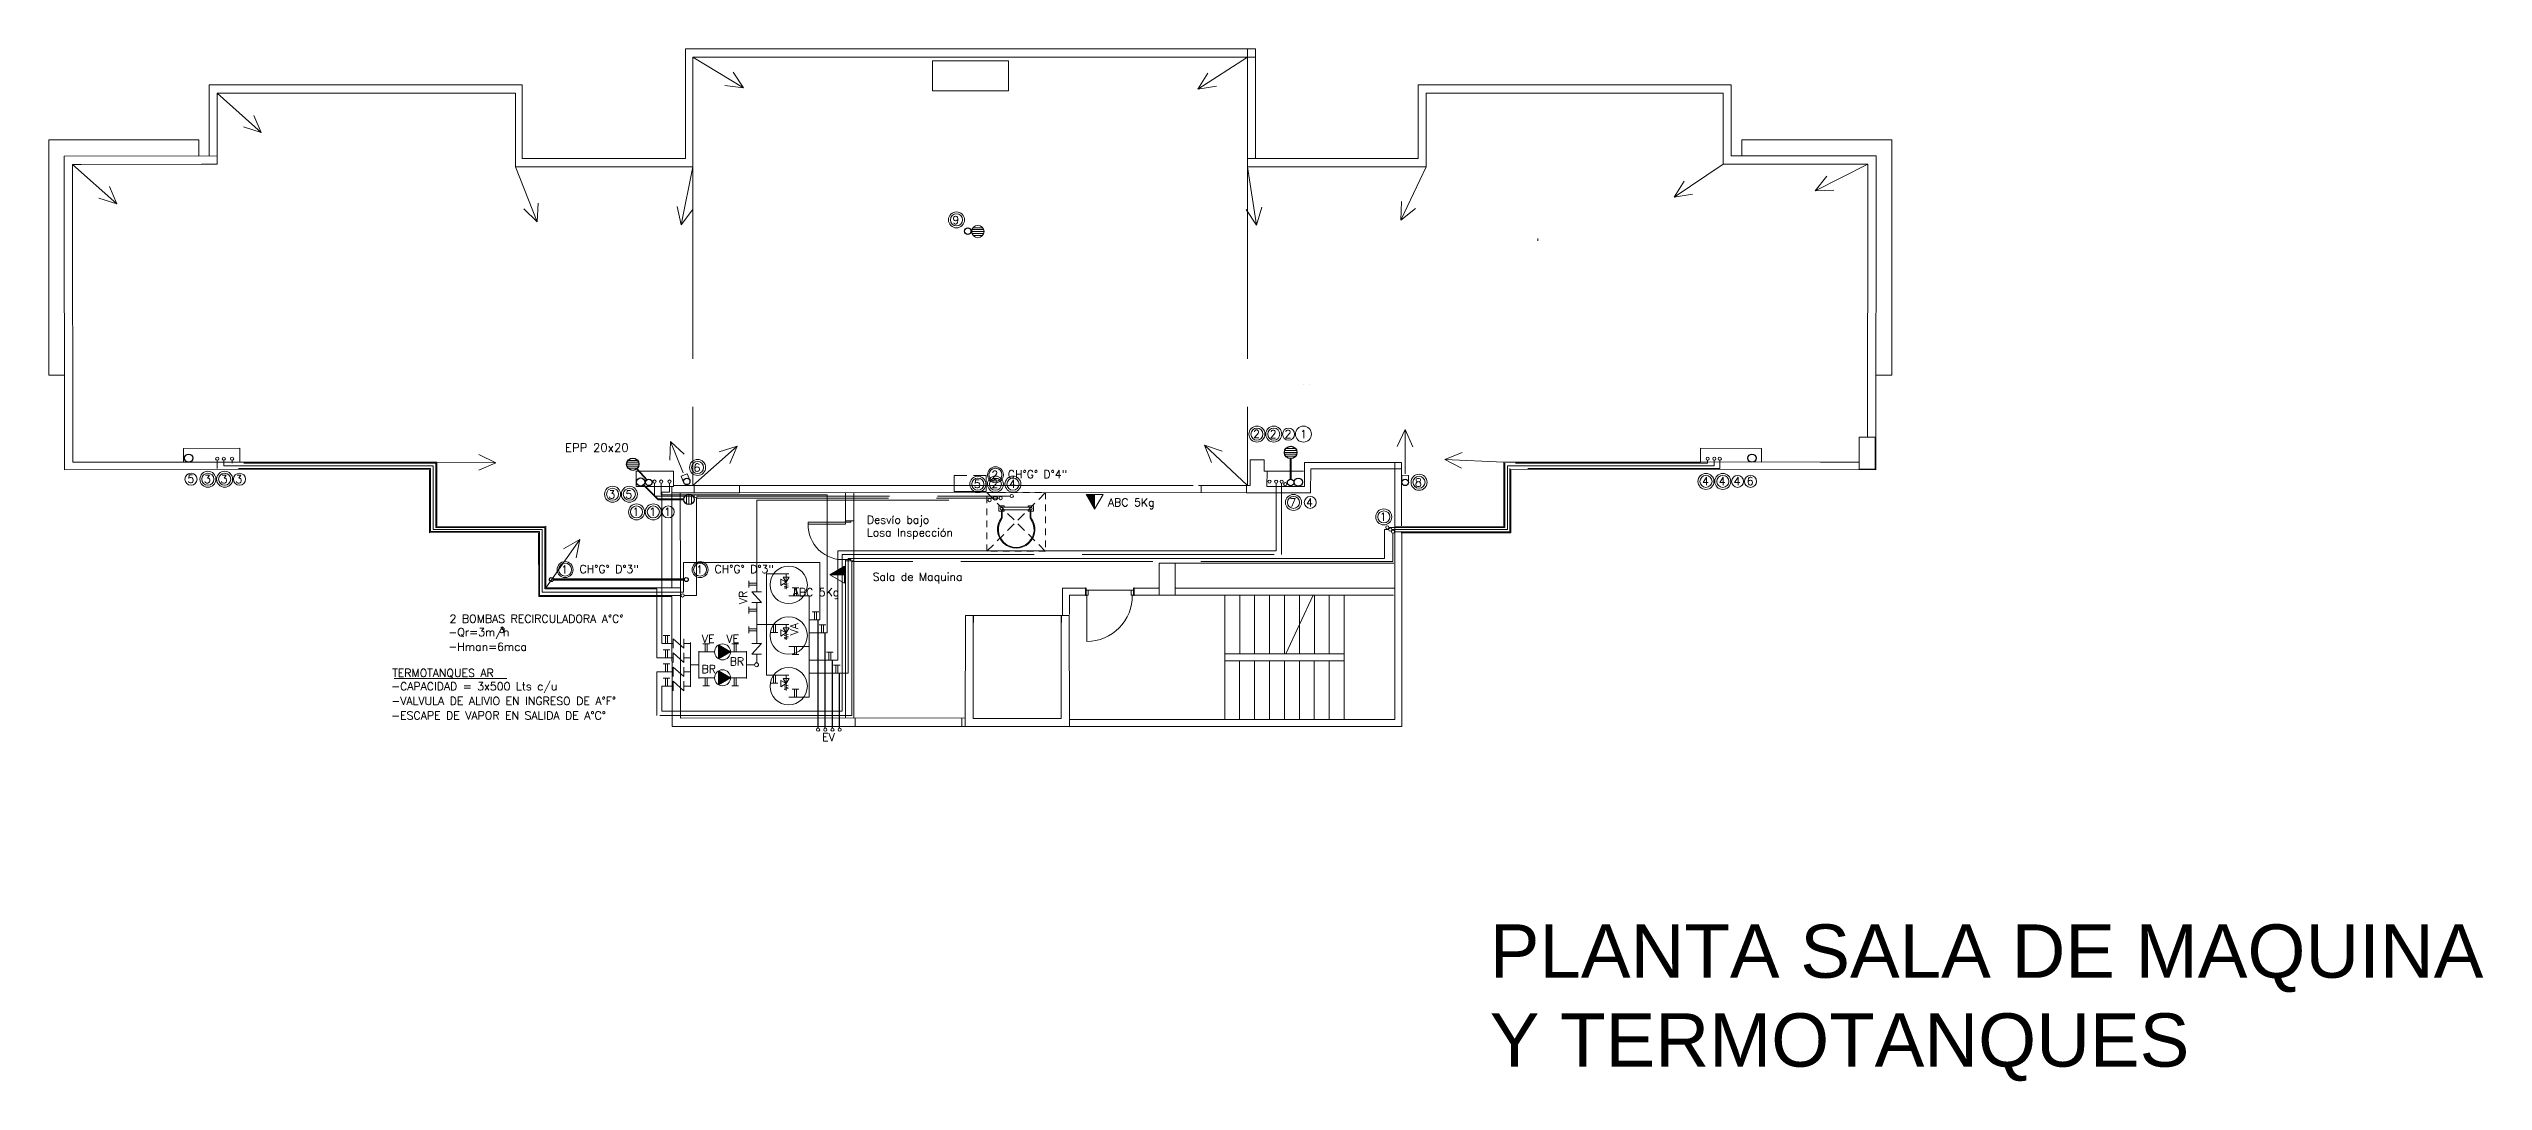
# Model space of a CAD drawing. Header units: millimetres. Extents: x 539 to 842, y -453 to -96.
# Drawn here: x 794.77 to 840.42, y -214.62 to -195.26 of the extents above; entities that cross this region are included whole.
import ezdxf
from ezdxf.enums import TextEntityAlignment as Align

# ---------------------------------------------------------------- set-up
doc = ezdxf.new("R2010")
doc.units = ezdxf.units.MM
doc.header["$LTSCALE"] = 0.1
for name, pattern in [('ACAD_ISO02W100', [15, 12, -3]), ('Basculante', [0.003969, 0.002381, -0.001587]), ('CONTINUA', [0]), ('HIDDEN', [0.375, 0.25, -0.125])]:
    doc.linetypes.add(name, pattern=pattern)
doc.layers.get('0').update_dxf_attribs({"lineweight": 5})
for name, color, linetype, lineweight in [('00-Agua Caliente', 1, 'Continuous', 20), ('00-Agua Fria', 5, 'ACAD_ISO02W100', 20), ('00-Texto AC', 7, 'Continuous', 18), ('00-Texto AF', 7, 'Continuous', 18), ('00_Incendio_Cañeria', 1, 'Continuous', 30), ('00_Incendio_Matafuego', 1, 'Continuous', 20), ('00_Incendio_Montantes', 1, 'Continuous', 30), ('00_Incendio_Numeracion Montantes', 1, 'Continuous', 30), ('00_Incendio_Textos', 7, 'Continuous', 13), ('A-DETL-GENF', 7, 'Continuous', 5), ('A-DOOR', 7, 'Continuous', 5), ('A-Texto Pluvial', 7, 'Continuous', 20), ('S-COLS', 7, 'Continuous', 5), ('Ventilaciones - Agua', 70, 'Continuous', 30)]:
    doc.layers.add(name, color=color, linetype=linetype, lineweight=lineweight)
for name, color, linetype in [('00-Pluvial', 40, 'Continuous'), ('00-Secundario', 24, 'Continuous'), ('00-Ventilacion', 3, 'Continuous'), ('Textos', 7, 'Continuous')]:
    doc.layers.add(name, color=color, linetype=linetype)
doc.layers.add('00-Primario', color=7, linetype='Continuous', true_color=0xff2400)
doc.styles.add('Instal Sanit', font='techb___.ttf', dxfattribs={"height": 0.15})
doc.styles.add('Romans', font='romans.shx')
doc.styles.get("Standard").update_dxf_attribs({"font": 'arial.ttf'})

# ---------------------------------------------------------------- blocks, each defined once
blk = doc.blocks.new('LLP')
at = {"layer": '00-Agua Fria', "color": 0, "linetype": 'Continuous', "lineweight": 20}
for p, q in [((-1, 2.4), (1, 2.4)), ((-0.3, 2.4), (-0.3, 0)), ((0.3, 2.4), (0.3, 0))]:
    blk.add_line(p, q, dxfattribs=at)
blk = doc.blocks.new('ALIVIO')
at = {"layer": '00-Agua Fria', "lineweight": 5}
for p, q in [((384.605, -185.92), (384.664, -185.92)), ((384.664, -185.92), (384.664, -185.863)), ((384.664, -185.863), (384.762, -185.92)), ((384.762, -185.92), (384.664, -185.977)), ((384.664, -185.977), (384.664, -185.92)), ((384.664, -185.92), (384.89, -185.92)), ((384.762, -185.92), (384.705, -185.822)), ((384.705, -185.822), (384.819, -185.822)), ((384.819, -185.822), (384.761, -185.919)), ((384.793, -185.958), (384.812, -185.882)), ((384.826, -185.958), (384.846, -185.882)), ((384.855, -185.958), (384.874, -185.882))]:
    blk.add_line(p, q, dxfattribs=at)
blk = doc.blocks.new('T8 - T1-2752867-1-TORRE-ARQ-PB')
at = {"layer": 'S-COLS', "color": 8}
for p, q in [((21.677, 57.629), (21.642, 57.484)), ((23.698, 57.137), (21.677, 57.629)), ((21.642, 57.484), (23.517, 57.027)), ((23.236, 55.242), (23.698, 57.137)), ((23.517, 57.027), (23.126, 55.424)), ((21.251, 55.881), (21.216, 55.735)), ((21.216, 55.735), (23.236, 55.242)), ((23.126, 55.424), (21.251, 55.881))]:
    blk.add_line(p, q, dxfattribs=at)
blk = doc.blocks.new('JW_Interior_Door_Fire_810_Single_1_0 - Puerta contra Incendio-1467360-1-TORRE-ARQ-PB')
at = {"layer": 'A-DETL-GENF', "color": 8}
for p, q in [((0.4272, 0.9328), (0.4272, 0.065)), ((-0.403, 0.065), (-0.445, 0.065)), ((-0.445, 0.065), (-0.445, -0.027)), ((-0.403, -0.027), (-0.403, 0.065)), ((0.403, 0.065), (0.403, -0.027)), ((0.445, 0.065), (0.403, 0.065)), ((0.445, -0.027), (0.445, 0.065)), ((-0.445, -0.027), (-0.403, -0.027)), ((-0.403, -0.027), (0.403, -0.027)), ((0.403, -0.027), (0.445, -0.027))]:
    blk.add_line(p, q, dxfattribs=at)
blk.add_arc((0.4303, 0.0815), 0.8513, 90.20864, 181.11058, dxfattribs=at)
at = {"layer": 'A-DOOR', "color": 8, "lineweight": 25}
for p, q in [((-0.445, 0.065), (-0.455, 0.065)), ((-0.455, 0.065), (-0.455, -0.065)), ((0.455, 0.065), (0.445, 0.065)), ((0.455, -0.065), (0.455, 0.065)), ((-0.455, -0.065), (-0.445, -0.065)), ((-0.445, -0.065), (-0.445, -0.027)), ((0.445, -0.027), (0.445, -0.065)), ((0.445, -0.065), (0.455, -0.065))]:
    blk.add_line(p, q, dxfattribs=at)
blk = doc.blocks.new('1-SM ultimo')
at = {"color": 8}
for p, q in [((851.091, -195.263), (861.78, -195.263)), ((851.091, -195.263), (851.091, -197.322)), ((851.233, -195.419), (861.78, -195.419)), ((851.233, -195.419), (851.233, -197.478)), ((842.164, -195.943), (848.032, -195.943)), ((842.164, -197.273), (842.164, -195.943)), ((842.314, -196.099), (847.903, -196.099)), ((842.314, -196.099), (842.314, -197.43)), ((847.903, -197.478), (847.903, -196.099)), ((848.032, -197.322), (848.032, -195.943)), ((870.699, -195.943), (864.831, -195.943)), ((864.831, -197.322), (864.831, -195.943)), ((864.981, -196.099), (864.981, -197.479)), ((870.549, -196.099), (864.981, -196.099)), ((870.549, -197.43), (870.549, -196.099)), ((870.699, -197.274), (870.699, -195.943)), ((841.967, -196.972), (841.967, -197.274)), ((870.896, -196.972), (870.896, -197.274)), ((839.603, -197.892), (839.603, -197.432)), ((839.762, -197.432), (839.603, -197.432)), ((861.63, -197.322), (861.63, -197.478)), ((873.417, -197.274), (870.699, -197.274)), ((873.26, -197.892), (873.26, -197.43)), ((839.154, -201.384), (839.451, -201.383)), ((873.709, -201.384), (873.412, -201.383)), ((861.679, -203.455), (861.679, -202.971)), ((861.942, -203.186), (861.942, -202.971)), ((864.391, -204.217), (864.392, -203.02)), ((864.513, -204.218), (864.514, -203.02)), ((850.839, -205.371), (850.837, -203.471)), ((860.76, -203.454), (861.61, -203.455)), ((850.996, -205.371), (850.994, -203.589)), ((860.76, -203.587), (861.61, -203.588)), ((848.338, -204.336), (846.296, -204.339)), ((864.512, -204.339), (866.567, -204.339)), ((858.159, -205.379), (858.159, -205.889)), ((859.501, -205.509), (859.501, -205.379)), ((859.501, -205.509), (859.97, -205.509)), ((854.272, -207.812), (854.272, -207.969)), ((856.272, -207.812), (856.272, -207.969))]:
    blk.add_line(p, q, dxfattribs=at)
at = {"color": 8, "lineweight": 5}
for p, q in [((855.723, -195.49), (855.722, -196.052)), ((857.148, -195.492), (855.723, -195.49)), ((857.147, -196.053), (857.148, -195.492)), ((855.722, -196.052), (856.497, -196.053)), ((856.497, -196.053), (857.147, -196.053)), ((839.447, -197.277), (842.314, -197.274)), ((839.452, -203.159), (839.447, -197.277)), ((842.314, -197.43), (839.762, -197.432)), ((842.314, -197.43), (842.018, -197.43)), ((851.233, -197.478), (847.903, -197.478)), ((848.032, -197.322), (851.091, -197.322)), ((864.831, -197.322), (861.63, -197.322)), ((861.63, -197.478), (864.981, -197.479)), ((870.549, -197.43), (873.26, -197.43)), ((873.411, -203.159), (873.417, -197.274)), ((839.603, -197.892), (839.608, -203.015)), ((873.26, -197.892), (873.255, -202.544)), ((867.073, -198.865), (867.073, -198.822)), ((862.682, -201.561), (862.683, -201.561)), ((862.783, -201.561), (862.784, -201.561)), ((873.096, -202.544), (873.396, -202.544)), ((873.096, -203.144), (873.096, -202.544)), ((873.396, -202.544), (873.396, -203.144)), ((873.396, -203.144), (873.396, -202.544)), ((839.608, -203.015), (841.683, -203.013)), ((841.683, -202.757), (842.739, -202.756)), ((841.683, -202.757), (841.683, -203.013)), ((841.683, -203.013), (846.43, -203.014)), ((842.739, -202.756), (842.74, -203.014)), ((846.43, -203.014), (846.43, -204.219)), ((861.942, -202.971), (861.679, -202.971)), ((862.695, -203.019), (862.695, -203.472)), ((864.514, -203.02), (862.695, -203.019)), ((866.433, -203.015), (866.433, -204.219)), ((870.124, -203.015), (866.433, -203.015)), ((870.124, -202.756), (870.124, -203.015)), ((871.267, -202.757), (870.124, -202.756)), ((872.37, -203.014), (870.124, -203.012)), ((871.267, -203.013), (871.267, -202.757)), ((873.096, -203.015), (872.37, -203.014)), ((873.096, -203.015), (873.096, -203.015)), ((846.295, -203.152), (839.452, -203.159)), ((846.295, -203.152), (846.296, -204.339)), ((850.168, -203.186), (850.168, -203.472)), ((850.168, -203.186), (850.87, -203.186)), ((850.168, -203.472), (850.869, -203.471)), ((850.869, -203.471), (850.868, -203.186)), ((850.869, -203.455), (851.253, -203.455)), ((860.61, -203.454), (852.103, -203.455)), ((856.365, -203.266), (856.127, -203.265)), ((856.127, -203.265), (856.127, -203.565)), ((856.127, -203.265), (856.365, -203.266)), ((856.127, -203.449), (856.127, -203.265)), ((856.127, -203.565), (856.727, -203.566)), ((856.727, -203.266), (856.49, -203.266)), ((856.49, -203.266), (856.727, -203.266)), ((856.727, -203.566), (856.727, -203.266)), ((856.727, -203.266), (856.727, -203.45)), ((860.76, -203.454), (860.71, -203.454)), ((861.679, -203.455), (861.61, -203.455)), ((862.68, -203.186), (861.942, -203.186)), ((861.994, -203.471), (861.995, -203.186)), ((862.695, -203.472), (861.994, -203.471)), ((862.812, -203.589), (862.813, -203.14)), ((862.813, -203.14), (864.514, -203.141)), ((866.567, -204.339), (866.568, -203.152)), ((866.568, -203.152), (873.411, -203.159)), ((873.096, -203.144), (873.396, -203.144)), ((873.396, -203.144), (873.096, -203.144)), ((851.184, -203.588), (850.837, -203.589)), ((851.253, -203.588), (851.184, -203.588)), ((852.103, -203.589), (860.76, -203.587)), ((861.61, -203.588), (861.679, -203.588)), ((861.679, -203.588), (862.812, -203.589)), ((846.43, -204.219), (848.472, -204.217)), ((848.34, -205.535), (848.338, -204.339)), ((848.472, -204.217), (848.475, -205.372)), ((864.391, -204.217), (864.391, -207.839)), ((866.433, -204.219), (864.391, -204.217)), ((864.524, -207.969), (864.524, -204.339)), ((859.97, -205.509), (859.97, -204.909)), ((859.97, -204.909), (860.27, -204.909)), ((860.27, -204.909), (864.37, -204.909)), ((860.27, -204.909), (860.27, -205.509)), ((850.996, -205.372), (848.475, -205.372)), ((850.996, -205.371), (850.997, -207.814)), ((858.159, -205.379), (858.591, -205.379)), ((859.501, -205.379), (859.97, -205.379)), ((860.27, -205.379), (864.389, -205.379)), ((848.34, -205.535), (850.839, -205.532)), ((850.839, -205.532), (850.84, -207.972)), ((858.289, -205.509), (858.591, -205.509)), ((860.27, -205.509), (859.97, -205.509)), ((864.366, -205.512), (859.97, -205.509)), ((861.202, -206.609), (861.202, -205.509)), ((861.482, -206.609), (861.482, -205.509)), ((861.762, -206.609), (861.762, -205.509)), ((862.042, -206.609), (862.042, -205.509)), ((862.322, -206.609), (862.322, -205.509)), ((862.602, -206.058), (862.602, -205.509)), ((862.858, -205.509), (863.442, -205.509)), ((862.882, -206.609), (862.882, -205.509)), ((862.882, -206.609), (862.882, -205.509)), ((863.162, -206.609), (863.162, -205.509)), ((863.162, -206.609), (863.162, -205.509)), ((863.442, -206.609), (863.442, -205.509)), ((863.442, -206.609), (863.442, -205.509)), ((856.339, -205.889), (856.339, -206.047)), ((856.489, -206.019), (856.489, -205.889)), ((858.139, -205.889), (858.139, -206.019)), ((862.602, -206.059), (862.602, -206.058)), ((862.602, -206.059), (862.602, -206.058)), ((862.602, -206.06), (862.602, -206.059)), ((862.602, -206.609), (862.602, -206.06)), ((862.602, -206.609), (862.602, -206.06)), ((861.201, -206.739), (861.201, -207.839)), ((863.441, -206.739), (861.201, -206.739)), ((861.204, -206.609), (861.204, -206.739)), ((861.204, -206.609), (861.482, -206.609)), ((861.481, -206.739), (861.481, -207.839)), ((861.481, -206.739), (861.481, -207.839)), ((861.482, -206.609), (861.762, -206.609)), ((861.761, -206.739), (861.761, -207.839)), ((861.761, -206.739), (861.761, -207.839)), ((861.762, -206.609), (862.042, -206.609)), ((862.041, -206.739), (862.041, -207.839)), ((862.041, -206.739), (862.041, -207.839)), ((862.042, -206.609), (862.322, -206.609)), ((862.321, -206.739), (862.321, -207.839)), ((862.321, -206.739), (862.321, -207.839)), ((862.322, -206.609), (862.345, -206.609)), ((862.345, -206.609), (863.442, -206.609)), ((862.601, -206.739), (862.601, -207.839)), ((862.601, -206.739), (862.601, -207.839)), ((862.881, -206.739), (862.881, -207.839)), ((862.881, -206.739), (862.881, -207.839)), ((863.161, -206.739), (863.161, -207.839)), ((863.161, -206.739), (863.161, -207.839)), ((863.441, -206.739), (863.442, -206.609)), ((863.441, -206.739), (863.441, -207.839)), ((863.441, -206.739), (863.441, -207.839)), ((856.339, -207.969), (850.84, -207.972)), ((856.339, -207.812), (850.997, -207.814)), ((858.289, -207.839), (864.37, -207.839)), ((858.289, -207.969), (858.289, -207.839)), ((864.524, -207.969), (858.289, -207.969)), ((863.441, -207.839), (861.201, -207.839)), ((864.391, -207.839), (863.441, -207.839))]:
    blk.add_line(p, q, dxfattribs=at)
at = {"color": 8, "lineweight": 18}
for p, q in [((854.092, -204.177), (854.092, -203.589)), ((854.248, -207.813), (854.248, -203.589)), ((853.392, -204.142), (854.092, -204.142)), ((853.392, -204.177), (853.392, -204.142)), ((854.092, -204.177), (853.392, -204.177)), ((854.092, -204.117), (854.192, -204.117)), ((854.092, -204.142), (854.092, -204.117)), ((854.092, -204.117), (854.248, -204.117)), ((854.092, -204.142), (854.092, -204.177)), ((854.192, -204.142), (854.092, -204.142)), ((854.192, -204.117), (854.192, -204.142)), ((854.092, -207.813), (854.092, -204.842)), ((854.092, -204.842), (854.192, -204.842)), ((854.092, -204.867), (854.092, -204.842)), ((854.192, -204.867), (854.092, -204.867)), ((854.092, -204.867), (854.248, -204.867)), ((854.192, -204.842), (854.192, -204.867))]:
    blk.add_line(p, q, dxfattribs=at)
at = {"color": 8, "linetype": 'HIDDEN', "lineweight": 18, "ltscale": 7}
for p, q in [((856.742, -203.587, 0.307), (857.842, -204.687)), ((856.742, -204.687), (857.842, -203.587, 0.307))]:
    blk.add_line(p, q, dxfattribs=at)
at = {"color": 8, "linetype": 'Basculante', "lineweight": 5}
for p, q in [((861.202, -206.609), (861.202, -205.509)), ((861.482, -206.609), (861.482, -205.509)), ((861.762, -206.609), (861.762, -205.509)), ((862.042, -206.609), (862.042, -205.509)), ((862.322, -206.609), (862.322, -205.509)), ((862.602, -206.058), (862.602, -205.509)), ((862.602, -206.06), (862.602, -206.059))]:
    blk.add_line(p, q, dxfattribs=at)
at = {"color": 8, "linetype": 'Continuous', "lineweight": 5}
for p, q in [((862.858, -205.509), (862.602, -206.058)), ((862.601, -206.06), (862.345, -206.609)), ((862.602, -206.058), (862.6, -206.059)), ((862.6, -206.059), (862.603, -206.06)), ((862.603, -206.06), (862.601, -206.06))]:
    blk.add_line(p, q, dxfattribs=at)
at = {"color": 8}
for points in [[(861.63, -197.322), (861.78, -197.322), (861.78, -195.263), (861.63, -195.263)], [(851.253, -203.455), (852.103, -203.455), (852.103, -203.589), (851.253, -203.589)], [(860.76, -203.454), (861.61, -203.455), (861.61, -203.588), (860.76, -203.587)]]:
    blk.add_lwpolyline(points, close=True, dxfattribs=at)
for points in [[(841.967, -196.972), (839.154, -196.972), (839.154, -201.384)], [(870.896, -196.972), (873.709, -196.972), (873.709, -201.384)], [(858.289, -205.873), (858.289, -205.509)], [(856.489, -205.889), (858.139, -205.889)]]:
    blk.add_lwpolyline(points, dxfattribs=at)
at = {"color": 8, "linetype": 'HIDDEN', "lineweight": 18, "ltscale": 5}
blk.add_lwpolyline([(856.742, -203.587), (857.842, -203.587), (857.842, -204.687), (856.742, -204.687)], close=True, dxfattribs=at)
at = {"color": 8, "linetype": 'Continuous', "lineweight": 15}
for points in [[(857.567, -203.912), (857.567, -204.062, -2.060023), (857.017, -204.062), (857.017, -203.912)], [(857.552, -203.912), (857.552, -204.067, -2.100947), (857.032, -204.067), (857.032, -203.912)]]:
    blk.add_lwpolyline(points, format="xyb", dxfattribs=at)
at = {"color": 8, "lineweight": 18}
for points in [[(857.067, -203.912), (857.067, -203.937), (856.967, -203.937), (856.967, -203.837), (857.067, -203.837), (857.067, -203.862)], [(857.567, -203.862), (857.017, -203.862)], [(857.017, -203.912), (857.567, -203.912)], [(857.517, -203.912), (857.517, -203.937), (857.617, -203.937), (857.617, -203.837), (857.517, -203.837), (857.517, -203.862)]]:
    blk.add_lwpolyline(points, dxfattribs=at)
for centre in [(857.017, -203.887), (857.567, -203.887)]:
    blk.add_circle(centre, 0.025, dxfattribs=at)
blk.add_arc((854.045, -204.191), 0.653, 178.836, 274.1016, dxfattribs=at)
at = {"color": 8, "lineweight": 5, "rotation": 180}
blk.add_blockref('JW_Interior_Door_Fire_810_Single_1_0 - Puerta contra Incendio-1467360-1-TORRE-ARQ-PB', (859.046, -205.444), dxfattribs=at)
at = {"color": 8, "lineweight": 5, "xscale": -0.9999999999999999, "rotation": 76.30154606070612}
blk.add_blockref('T8 - T1-2752867-1-TORRE-ARQ-PB', (917.462, -198.476), dxfattribs=at)
at = {"color": 8, "style": 'Romans'}
blk.add_text('Sala de Maquina', height=0.15, dxfattribs=at).set_placement((854.601, -205.24))

msp = doc.modelspace()

# ---------------------------------------------------------------- hatches: boundary and pattern name
at = {"layer": '00-Agua Caliente'}
h = msp.add_hatch(dxfattribs=at)
h.set_pattern_fill('ANSI31', color=256, scale=0.005, angle=135)
h.set_pattern_definition([(180, (380.861463, -589.65906), (-1e-18, -0.015875), [])])
h.paths.add_polyline_path([(807.557, -206.572), (807.332, -206.442), (807.332, -206.702)])
h = msp.add_hatch(dxfattribs=at)
h.set_pattern_fill('ANSI31', color=256, scale=0.005, angle=135)
h.set_pattern_definition([(180, (380.861463, -590.14589), (-1e-18, -0.015875), [])])
h.paths.add_polyline_path([(807.557, -207.059), (807.332, -206.929), (807.332, -207.188)])
at = {"layer": '00_Incendio_Matafuego'}
for points in [[(814.382, -203.621), (814.222, -203.621), (814.382, -203.898)], [(809.694, -205.127), (809.694, -204.967), (809.417, -205.127)]]:
    msp.add_hatch(color=256, dxfattribs=at).paths.add_polyline_path(points)

# ---------------------------------------------------------------- linework, layer by layer
at = {"color": 2, "linetype": 'CONTINUA', "lineweight": 13}
for p in [(806.806, -206.682), (806.806, -206.947)]:
    msp.add_point(p, dxfattribs=at)
at = {"layer": '00-Agua Caliente', "linetype": 'CONTINUA'}
for points in [[(806.677, -205.453), (804.026, -205.453), (804.026, -204.278), (801.983, -204.278), (801.983, -203.084), (798.058, -203.084), (798.058, -202.98)], [(826, -202.98), (826, -203.085), (822.121, -203.085), (822.121, -204.279), (819.954, -204.279)], [(806.256, -203.409), (806.256, -203.627), (809.368, -203.627)], [(817.786, -203.41), (817.786, -204.681), (809.569, -204.681), (809.569, -205.04), (809.569, -206.725), (809.028, -206.725)], [(809.028, -206.216), (809.368, -206.216), (809.368, -203.627)], [(809.028, -206.973), (809.762, -206.973), (809.762, -204.819), (819.818, -204.819), (819.818, -204.279), (819.894, -204.279)], [(809.234, -204.899), (806.677, -204.899), (806.677, -205.453)], [(809.028, -205.969), (809.234, -205.969), (809.234, -204.899)], [(808.647, -207.421), (809.028, -207.421), (809.028, -205.521), (808.647, -205.521)]]:
    msp.add_lwpolyline(points, dxfattribs=at)
at = {"layer": '00-Agua Caliente', "linetype": 'ACAD_ISO02W100', "ltscale": 3}
for points in [[(806.177, -205.392), (804.076, -205.392), (804.076, -204.239), (802.033, -204.239), (802.033, -203.033), (798.212, -203.033), (798.212, -202.98)], [(826.103, -202.98), (826.103, -203.136), (822.167, -203.136), (822.167, -204.319), (820.006, -204.319)], [(806.412, -203.409), (806.412, -203.578), (806.267, -203.578)], [(809.651, -204.745), (817.889, -204.745), (817.889, -203.41)], [(806.267, -203.578), (806.267, -206.416)], [(819.976, -204.349), (819.976, -204.878), (809.83, -204.878), (809.83, -207.763), (806.177, -207.763)], [(809.651, -207.687), (809.651, -204.745)], [(806.177, -206.682), (806.177, -205.392)], [(808.048, -206.061), (808.048, -206.061), (808.048, -206.413)], [(806.479, -206.682), (806.177, -206.682)], [(806.479, -206.416), (806.267, -206.416)], [(806.806, -206.416), (806.679, -206.416)], [(806.806, -206.682), (806.679, -206.682)], [(806.806, -207.231), (806.806, -206.399)], [(806.96, -207.071), (806.96, -206.559)], [(807.257, -206.572), (806.96, -206.572)], [(807.557, -206.572), (807.855, -206.572)], [(807.855, -207.071), (807.855, -206.559)], [(808.048, -206.613), (808.048, -206.778)], [(806.479, -206.947), (806.177, -206.947)], [(806.177, -206.947), (806.177, -207.763)], [(806.479, -207.213), (806.267, -207.213)], [(806.267, -207.213), (806.267, -207.687)], [(806.806, -206.947), (806.679, -206.947)], [(806.806, -207.213), (806.679, -207.213)], [(806.806, -206.815), (806.96, -206.815)], [(807.257, -207.059), (806.96, -207.059)], [(807.557, -207.059), (807.855, -207.059)], [(808.007, -206.815), (807.855, -206.815)], [(809.651, -207.687), (806.267, -207.687)]]:
    msp.add_lwpolyline(points, dxfattribs=at)
at = {"layer": '00-Agua Caliente'}
for points in [[(806.479, -206.506), (806.479, -206.326), (806.679, -206.506), (806.679, -206.326)], [(806.479, -206.772), (806.479, -206.592), (806.679, -206.772), (806.679, -206.592)], [(808.138, -206.613), (807.958, -206.613), (808.138, -206.413), (807.958, -206.413)], [(808.647, -206.471), (809.028, -206.471)], [(806.479, -207.037), (806.479, -206.857), (806.679, -207.037), (806.679, -206.857)], [(806.479, -207.303), (806.479, -207.123), (806.679, -207.303), (806.679, -207.123)]]:
    msp.add_lwpolyline(points, dxfattribs=at)
for points in [[(807.557, -206.572), (807.332, -206.442), (807.332, -206.702)], [(807.557, -207.059), (807.332, -206.929), (807.332, -207.188)]]:
    msp.add_lwpolyline(points, close=True, dxfattribs=at)
at = {"layer": '00-Agua Caliente', "color": 1}
for centre, radius in [((817.741, -202.49), 0.15), ((817.741, -202.49), 0.113), ((818.019, -202.49), 0.113), ((798.073, -203.336), 0.15), ((798.073, -203.336), 0.113), ((798.351, -203.336), 0.113), ((826.159, -203.376), 0.15), ((826.159, -203.376), 0.113), ((826.437, -203.376), 0.113), ((806.109, -203.949), 0.15), ((806.109, -203.949), 0.113), ((806.387, -203.949), 0.113), ((808.647, -205.316), 0.35), ((808.647, -206.266), 0.35), ((808.647, -207.216), 0.35)]:
    msp.add_circle(centre, radius, dxfattribs=at)
at = {"layer": '00-Agua Caliente', "color": 1, "linetype": 'CONTINUA', "lineweight": 20}
for centre in [(798.058, -202.95), (798.212, -202.95), (826, -202.95), (826.103, -202.95), (806.256, -203.379), (806.412, -203.379), (817.786, -203.38), (817.889, -203.38), (819.924, -204.279), (819.976, -204.319)]:
    msp.add_circle(centre, 0.03, dxfattribs=at)
at = {"layer": '00-Agua Caliente'}
for centre in [(807.407, -206.572), (807.407, -207.059)]:
    msp.add_circle(centre, 0.15, dxfattribs=at)
at = {"layer": '00-Agua Caliente', "linetype": 'CONTINUA', "lineweight": 20}
msp.add_circle((808.045, -206.815), 0.0375, dxfattribs=at)
at = {"layer": '00-Agua Fria', "ltscale": 3}
msp.add_line((808.23, -206.061), (808.049, -206.061), dxfattribs=at)
for points in [[(806.627, -205.514), (803.976, -205.514), (803.976, -204.317), (801.933, -204.317), (801.933, -203.134), (797.934, -203.134), (797.934, -202.98)], [(825.875, -202.98), (825.875, -203.035), (822.073, -203.035), (822.073, -204.239), (819.901, -204.239)], [(806.132, -203.409), (806.132, -203.65)], [(806.132, -203.65), (806.874, -203.65)], [(806.92, -205.514), (806.92, -203.689), (812.591, -203.689)], [(806.934, -203.65), (812.799, -203.65)], [(808.049, -203.727), (812.383, -203.727)], [(808.049, -205.447), (808.049, -203.727), (808.049, -203.727)], [(808.647, -207.011), (808.23, -207.011), (808.23, -205.111)], [(808.647, -205.111), (808.23, -205.111)], [(806.687, -205.514), (806.92, -205.514)], [(808.049, -205.647), (808.049, -206.061)], [(808.647, -206.061), (808.23, -206.061)]]:
    msp.add_lwpolyline(points, dxfattribs=at)
at = {"layer": '00-Agua Fria', "color": 5}
msp.add_lwpolyline([(808.139, -205.447), (807.959, -205.447), (808.139, -205.647), (807.959, -205.647)], dxfattribs=at)
at = {"layer": '00-Agua Fria', "linetype": 'CONTINUA', "lineweight": 20}
for centre, radius in [((817.426, -202.49), 0.15), ((817.426, -202.49), 0.113), ((818.297, -202.49), 0.15), ((797.934, -202.95), 0.03), ((825.875, -202.95), 0.03), ((797.758, -203.336), 0.15), ((797.758, -203.336), 0.113), ((806.132, -203.379), 0.03), ((812.193, -203.428), 0.15), ((812.193, -203.428), 0.113), ((812.523, -203.428), 0.15), ((812.523, -203.428), 0.113), ((812.852, -203.428), 0.15), ((812.852, -203.428), 0.113), ((817.661, -203.38), 0.03), ((817.956, -203.428), 0.03), ((825.844, -203.376), 0.15), ((825.844, -203.376), 0.113), ((805.794, -203.949), 0.15), ((805.794, -203.949), 0.113), ((806.904, -203.65), 0.03), ((812.413, -203.727), 0.03), ((812.621, -203.689), 0.03), ((812.829, -203.65), 0.03), ((819.804, -204.042), 0.15), ((819.804, -204.042), 0.113), ((819.871, -204.239), 0.03), ((806.657, -205.514), 0.03)]:
    msp.add_circle(centre, radius, dxfattribs=at)
at = {"layer": '00-Pluvial', "lineweight": 20}
for p, q in [((806.853, -195.419), (807.798, -195.997)), ((807.798, -195.997), (807.604, -195.705)), ((817.25, -195.419), (816.32, -196.021)), ((816.32, -196.021), (816.506, -195.724)), ((797.934, -196.099), (798.76, -196.837)), ((807.798, -195.997), (807.45, -195.952)), ((816.32, -196.021), (816.667, -195.967)), ((798.76, -196.837), (798.622, -196.515)), ((798.76, -196.837), (798.426, -196.73)), ((795.223, -197.432), (796.05, -198.17)), ((803.523, -197.478), (803.93, -198.509)), ((806.853, -197.478), (806.633, -198.564)), ((817.25, -197.478), (817.415, -198.573)), ((820.601, -197.479), (820.125, -198.48)), ((826.169, -197.43), (825.247, -198.044)), ((828.88, -197.43), (827.889, -197.925)), ((796.05, -198.17), (795.715, -198.064)), ((796.05, -198.17), (795.911, -197.848)), ((825.247, -198.044), (825.435, -197.747)), ((825.247, -198.044), (825.594, -197.991)), ((827.889, -197.925), (828.112, -197.654)), ((827.889, -197.925), (828.24, -197.916)), ((803.93, -198.509), (803.679, -198.263)), ((803.93, -198.509), (803.951, -198.158)), ((806.633, -198.564), (806.557, -198.222)), ((806.633, -198.564), (806.842, -198.282)), ((817.415, -198.573), (817.226, -198.278)), ((817.415, -198.573), (817.515, -198.237)), ((820.125, -198.48), (820.134, -198.129)), ((820.125, -198.48), (820.396, -198.257)), ((806.433, -202.629), (806.42, -202.98)), ((806.671, -203.218), (806.433, -202.629)), ((806.433, -202.629), (806.69, -202.868)), ((820.204, -202.404), (820.055, -202.722)), ((820.204, -203.232), (820.204, -202.404)), ((820.204, -202.404), (820.347, -202.725)), ((802.05, -203.014), (803.157, -203.026)), ((803.157, -203.026), (802.836, -203.165)), ((803.157, -203.026), (802.841, -202.874)), ((806.853, -203.455), (807.68, -202.717)), ((807.68, -202.717), (807.345, -202.824)), ((807.68, -202.717), (807.541, -203.04)), ((817.25, -203.455), (816.444, -202.695)), ((816.444, -202.695), (816.573, -203.021)), ((816.444, -202.695), (816.775, -202.811)), ((820.947, -202.964), (821.273, -202.836)), ((822.053, -203.015), (820.947, -202.964)), ((820.947, -202.964), (821.258, -203.127)), ((804.095, -205.372), (804.732, -204.466)), ((804.732, -204.466), (804.427, -204.64)), ((804.732, -204.466), (804.664, -204.81))]:
    msp.add_line(p, q, dxfattribs=at)
at = {"layer": '00-Pluvial', "linetype": 'ACAD_ISO02W100', "lineweight": 20, "ltscale": 3}
for p, q in [((806.853, -197.478), (806.853, -203.455)), ((817.25, -197.478), (817.25, -203.455))]:
    msp.add_line(p, q, dxfattribs=at)
at = {"layer": '00-Pluvial', "lineweight": 13}
for p, q in [((812.31, -198.691), (812.078, -198.691)), ((812.305, -198.655), (812.084, -198.655)), ((812.305, -198.727), (812.084, -198.727)), ((812.285, -198.619), (812.103, -198.619)), ((812.285, -198.763), (812.103, -198.763)), ((805.84, -203.054), (805.608, -203.054)), ((805.835, -203.018), (805.614, -203.018)), ((805.835, -203.09), (805.614, -203.09)), ((805.815, -202.982), (805.633, -202.982)), ((818.174, -202.832), (817.942, -202.832)), ((818.168, -202.796), (817.948, -202.796)), ((818.168, -202.868), (817.948, -202.868)), ((818.149, -202.76), (817.967, -202.76)), ((818.149, -202.904), (817.967, -202.904)), ((805.815, -203.126), (805.633, -203.126)), ((806.629, -203.278), (806.742, -203.232)), ((806.629, -203.278), (806.678, -203.399)), ((806.742, -203.232), (806.791, -203.354)), ((820.144, -203.262), (820.143, -203.393)), ((820.144, -203.262), (820.266, -203.263)), ((820.266, -203.263), (820.265, -203.395))]:
    msp.add_line(p, q, dxfattribs=at)
at = {"layer": '00-Pluvial', "lineweight": 40}
for points in [[(812.064, -198.691), (812.078, -198.691)], [(818.058, -203.334), (818.058, -202.948)], [(805.801, -203.141), (805.985, -203.348)]]:
    msp.add_lwpolyline(points, dxfattribs=at)
at = {"layer": '00-Pluvial', "lineweight": 20}
for centre, radius in [((811.793, -198.472), 0.15), ((811.793, -198.472), 0.113), ((812.194, -198.691), 0.116), ((806.94, -203.115), 0.15), ((806.94, -203.115), 0.113), ((805.66, -203.617), 0.15), ((805.66, -203.617), 0.113), ((820.464, -203.393), 0.15), ((820.464, -203.393), 0.113), ((818.111, -203.77), 0.15), ((818.111, -203.77), 0.113)]:
    msp.add_circle(centre, radius, dxfattribs=at)
at = {"layer": '00-Pluvial', "lineweight": 30}
for centre in [(812.003, -198.683), (806.025, -203.394), (806.735, -203.376), (818.058, -203.395), (820.204, -203.394)]:
    msp.add_circle(centre, 0.0612, dxfattribs=at)
at = {"layer": '00-Pluvial', "lineweight": 25}
for centre in [(805.724, -203.054), (818.058, -202.832)]:
    msp.add_circle(centre, 0.116, dxfattribs=at)
at = {"layer": '00-Primario', "lineweight": 40}
msp.add_lwpolyline([(806.681, -203.713), (806.197, -203.713), (805.927, -203.442)], dxfattribs=at)
at = {"layer": '00-Primario', "lineweight": 20}
msp.add_circle((805.345, -203.617), 0.113, dxfattribs=at)
at = {"layer": '00-Primario', "lineweight": 30}
msp.add_circle((805.872, -203.388), 0.0765, dxfattribs=at)
at = {"layer": '00-Secundario', "lineweight": 15}
for p, q in [((806.732, -203.798), (806.732, -203.628)), ((806.778, -203.81), (806.778, -203.616)), ((806.824, -203.798), (806.824, -203.628))]:
    msp.add_line(p, q, dxfattribs=at)
at = {"layer": '00-Secundario', "lineweight": 25}
msp.add_circle((806.778, -203.713), 0.0967, dxfattribs=at)
at = {"layer": '00-Texto AF'}
msp.add_line((801.248, -207.069), (803.365, -207.069), dxfattribs=at)
at = {"layer": '00-Ventilacion', "lineweight": 30}
for centre in [(797.397, -202.941), (826.706, -202.941), (818.202, -203.391)]:
    msp.add_circle(centre, 0.0765, dxfattribs=at)
at = {"layer": '00-Ventilacion', "color": 3, "lineweight": 20}
for centre, radius in [((797.442, -203.336), 0.113), ((805.345, -203.617), 0.15), ((826.678, -203.376), 0.113), ((818.426, -203.77), 0.113)]:
    msp.add_circle(centre, radius, dxfattribs=at)
at = {"layer": '00_Incendio_Cañeria', "lineweight": 50}
msp.add_lwpolyline([(804.234, -205.217), (806.691, -205.217)], dxfattribs=at)
at = {"layer": '00_Incendio_Matafuego'}
for points in [[(814.382, -203.898), (814.542, -203.621), (814.222, -203.621)], [(809.417, -205.127), (809.694, -205.287), (809.694, -204.967)]]:
    msp.add_lwpolyline(points, close=True, dxfattribs=at)
for points in [[(814.382, -203.898), (814.382, -203.621)], [(809.417, -205.127), (809.694, -205.127)]]:
    msp.add_lwpolyline(points, dxfattribs=at)
at = {"layer": '00_Incendio_Montantes', "lineweight": 25}
for centre in [(812.521, -203.688), (804.197, -205.217), (806.728, -205.217)]:
    msp.add_circle(centre, 0.037, dxfattribs=at)
at = {"layer": '00_Incendio_Numeracion Montantes', "lineweight": 20}
for centre, radius in [((812.524, -203.252), 0.149), ((812.524, -203.252), 0.122), ((804.455, -205.03), 0.149), ((804.455, -205.03), 0.122), ((806.986, -205.03), 0.149), ((806.986, -205.03), 0.122)]:
    msp.add_circle(centre, radius, dxfattribs=at)
at = {"layer": 'Ventilaciones - Agua', "lineweight": 25}
for points in [[(809.198, -208.002), (809.198, -208.002), (809.198, -205.969)], [(809.333, -208.002), (809.333, -208.002), (809.333, -206.216)], [(809.468, -208.002), (809.468, -208.002), (809.468, -206.725)], [(809.602, -208.002), (809.602, -208.002), (809.602, -206.973)]]:
    msp.add_lwpolyline(points, dxfattribs=at)
at = {"layer": 'Ventilaciones - Agua', "lineweight": 20}
for centre in [(809.198, -208.032), (809.333, -208.032), (809.468, -208.032), (809.602, -208.032)]:
    msp.add_circle(centre, 0.03, dxfattribs=at)

# ---------------------------------------------------------------- block references
at = {"color": 2, "linetype": 'CONTINUA', "lineweight": 13}
msp.add_blockref('1-SM ultimo', (-44.38, 0), dxfattribs=at)
at = {"layer": '00-Agua Caliente', "yscale": 0.0625, "zscale": 0.0625}
for p, xscale in [((808.777, -205.521), 0.0625), ((809.147, -205.969), 0.0625), ((806.356, -206.416), 0.0625), ((809.282, -206.216), 0.0625), ((806.356, -206.682), 0.0625), ((807.102, -206.572), -0.0625), ((807.642, -206.572), -0.0625), ((809.416, -206.725), 0.0625), ((806.356, -206.947), 0.0625), ((806.356, -207.213), 0.0625), ((809.551, -206.973), 0.0625), ((808.777, -207.421), 0.0625)]:
    msp.add_blockref('LLP', p, dxfattribs=dict(at, xscale=xscale))
for p, xscale, rotation in [((808.048, -206.161), -0.0625, 90), ((808.777, -206.471), -0.0625, 180), ((807.102, -207.059), 0.0625, 180), ((807.642, -207.059), -0.0625, 180)]:
    msp.add_blockref('LLP', p, dxfattribs=dict(at, xscale=xscale, rotation=rotation))
at = {"layer": '00-Agua Fria', "yscale": 0.0625, "zscale": 0.0625}
for p, xscale, rotation in [((808.049, -205.302), -0.0625, 90), ((808.049, -205.792), 0.0625, 90), ((808.378, -206.061), 0.0625, 180), ((808.378, -207.011), 0.0625, 180)]:
    msp.add_blockref('LLP', p, dxfattribs=dict(at, xscale=xscale, rotation=rotation))
at = {"layer": '00-Ventilacion', "color": 6, "lineweight": 5, "xscale": -1, "rotation": 90}
for p in [(622.678, 179.494), (622.678, 178.544), (622.678, 177.594)]:
    msp.add_blockref('ALIVIO', p, dxfattribs=at)

# ---------------------------------------------------------------- texts
at = {"color": 8, "insert": (821.79, -211.683), "char_height": 1, "attachment_point": 1}
msp.add_mtext_dynamic_manual_height_columns('PLANTA SALA DE MAQUINA\\PY TERMOTANQUES', width=25.75024, gutter_width=12.5, heights=[0], dxfattribs=at)
at = {"layer": '00-Texto AC', "style": 'Romans'}
for s, p in [('2', (817.666, -202.563)), ('2', (817.943, -202.563)), ('3', (797.997, -203.409)), ('3', (798.275, -203.409)), ('4', (826.084, -203.449)), ('4', (826.361, -203.449)), ('1', (806.033, -204.022)), ('1', (806.311, -204.022))]:
    msp.add_text(s, height=0.15, rotation=360, dxfattribs=at).set_placement(p)
at = {"layer": '00-Texto AF', "style": 'Romans'}
for s, p in [('2', (817.353, -202.562)), ('3', (797.684, -203.407)), ('5', (812.12, -203.499)), ('2', (812.449, -203.499)), ('4', (812.778, -203.499)), ('4', (825.771, -203.448)), ('1', (805.72, -204.02)), ('1', (819.73, -204.113))]:
    msp.add_text(s, height=0.15, rotation=360, dxfattribs=at).set_placement(p)
for s, rotation, p in [('1', 360, (818.297, -202.49)), ('VE', 0, (807.139, -206.326)), ('VE', 0, (807.599, -206.326)), ('VA', 90, (808.752, -206.148)), ('BR', 0, (807.675, -206.751)), ('BR', 0, (807.148, -206.894)), ('EV', 0, (809.392, -208.172))]:
    msp.add_text(s, height=0.15, rotation=rotation, dxfattribs=at).set_placement(p, align=Align.MIDDLE_CENTER)
for s, height, p in [('Desvío bajo', 0.15, (810.113, -204.169)), ('Losa Inspección', 0.15, (810.113, -204.408)), ('-Qr=3m/h', 0.15, (802.267, -206.277)), ('2 BOMBAS RECIRCULADORA A°C°', 0.15, (802.289, -206.027)), ('3', 0.1, (803.229, -206.213)), ('-Hman=6mca', 0.15, (802.267, -206.551)), ('-CAPACIDAD = 3x500 Lts c/u', 0.15, (801.194, -207.293)), ('TERMOTANQUES AR', 0.15, (801.215, -207.043)), ('-VALVULA DE ALIVIO EN INGRESO DE A°F°', 0.15, (801.198, -207.568)), ('-ESCAPE DE VAPOR EN SALIDA DE A°C°', 0.15, (801.195, -207.841))]:
    msp.add_text(s, height=height, dxfattribs=at).set_placement(p)
at = {"layer": '00-Texto AF', "color": 7, "style": 'Romans'}
msp.add_text('VR', height=0.15, rotation=90, dxfattribs=at).set_placement((807.792, -205.552), align=Align.MIDDLE_CENTER)
at = {"layer": '00_Incendio_Textos', "lineweight": 18, "char_height": 0.15, "attachment_point": 3}
for s, insert in [('\\A1;{\\Fromans|c0;CH°G° D°4"}', (813.867, -203.167)), ('\\A1;{\\Fromans|c0;CH°G° D°3\\H1x;"}', (805.838, -204.945)), ('\\A1;{\\Fromans|c0;CH°G° D°3\\H1x;"}', (808.369, -204.945))]:
    msp.add_mtext_dynamic_manual_height_columns(s, width=1.33303, gutter_width=12.5, heights=[0], dxfattribs=dict(at, insert=insert))
at = {"layer": '00_Incendio_Textos', "color": 7, "char_height": 0.15, "width": 1.47222, "attachment_point": 2, "style": 'Instal Sanit'}
for insert in [(814.994, -203.694), (809.085, -205.38)]:
    msp.add_mtext('\\pi-0.45,l0.6,t0.6;{\\Fromans|c0;ABC 5Kg}', dxfattribs=dict(at, insert=insert))
at = {"layer": '00_Incendio_Textos', "color": 7, "style": 'Romans', "flags": 8}
for tag, p in [('2', (812.511, -203.252)), ('1', (804.443, -205.03)), ('1', (806.974, -205.03))]:
    msp.add_attdef(tag, text='1', height=0.15, dxfattribs=at).set_placement(p, align=Align.MIDDLE_CENTER)
at = {"layer": 'A-Texto Pluvial', "style": 'Romans'}
msp.add_text('EPP 20x20 ', height=0.16, dxfattribs=at).set_placement((804.452, -202.823))
at = {"layer": 'Textos', "style": 'Romans'}
for s, p in [('9', (811.717, -198.55)), ('6', (806.863, -203.193)), ('5', (797.373, -203.405)), ('3', (805.269, -203.697)), ('5', (805.584, -203.695)), ('8', (820.387, -203.471)), ('6', (826.608, -203.445)), ('7', (818.035, -203.847)), ('4', (818.348, -203.849))]:
    msp.add_text(s, height=0.15, rotation=360, dxfattribs=at).set_placement(p)

doc.saveas('drawing.dxf')
